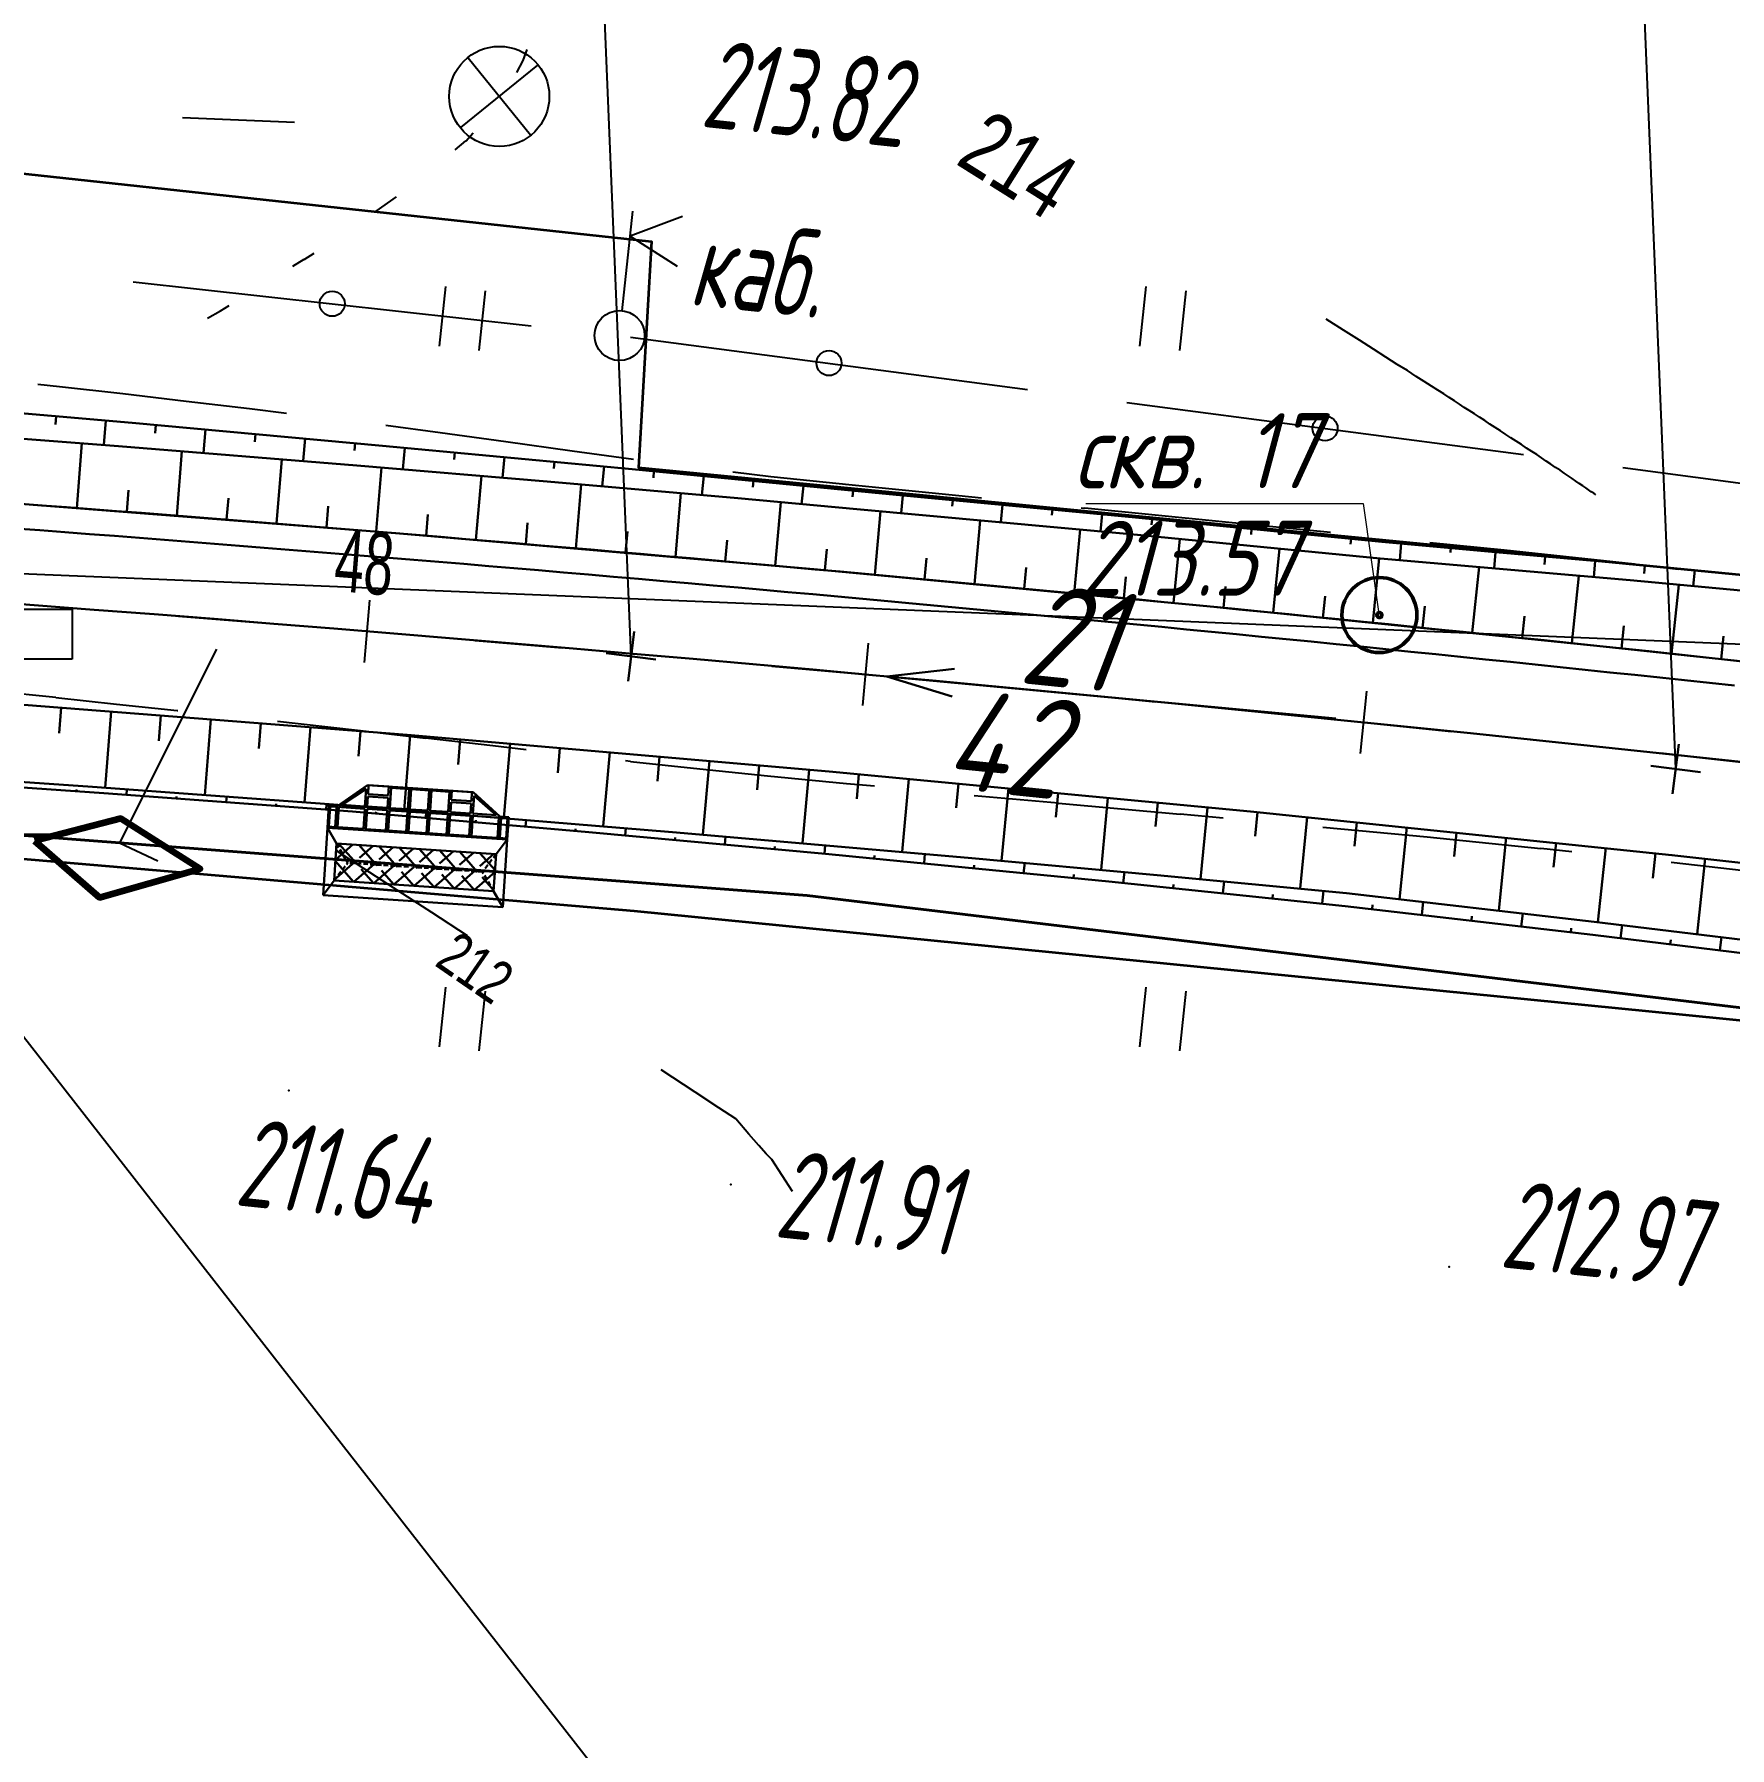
# Model space of a CAD drawing. Header units: millimetres. Extents: x -1799 to 6962, y -1020 to 4121.
# Drawn here: x 2498.2 to 2565.9, y 2140.6 to 2209.1 of the extents above; entities that cross this region are included whole.
import ezdxf
from ezdxf import colors
from ezdxf.entities.mleader import LeaderData, LeaderLine
from ezdxf.math import Vec2, Vec3

# ---------------------------------------------------------------- set-up
doc = ezdxf.new("R2010")
doc.units = ezdxf.units.MM
for name, pattern in [('ACAD_ISO02W100', [15, 12, -3]), ('CONTI', [0]), ('STROT', [1.7, 0.5, -1.2])]:
    doc.linetypes.add(name, pattern=pattern)
for name, color, linetype, lineweight in [('10', 1, 'Continuous', 35), ('геология', 7, 'Continuous', 20), ('КОПИЯ_ОСЬ_13_ОТКОСЫ', 7, 'Continuous', 30), ('ОСЬ_ВЕРХ_ПОКРЫТИЯ_ГРАНИЦЫ_ПОЛОС', 7, 'Continuous', 30), ('ОСЬ_ВЕРХ_ПОКРЫТИЯ_ОСЬ', 1, 'Continuous', 30), ('Отметки', 5, 'Continuous', 30), ('Трубы мет.', 7, 'ACAD_ISO02W100', 30), ('Уклоны ПЧ', 5, 'Continuous', 30)]:
    doc.layers.add(name, color=color, linetype=linetype, lineweight=lineweight)
for name, color, linetype in [('_Ростелеком', 6, 'Continuous'), ('GOR_BDEFAULT', 212, 'CONTI'), ('NAD_MDEFAULT', 7, 'CONTI'), ('PI_OTDEFAULT', 172, 'CONTI'), ('PI_TTDEFAULT', 5, 'CONTI'), ('PLN_O', 7, 'CONTI'), ('SIT_LDEFAULT', 7, 'CONTI'), ('USLZNDEFAULT', 7, 'CONTI'), ('ZAPSKDEFAULT', 7, 'CONTI'), ('КОПИЯ_ОСЬ_ТАНГЕНСЫ', 1, 'Continuous'), ('ОСЬ_ВЕРХ_ПОКРЫТИЯ_ПИКЕТЫ', 1, 'Continuous'), ('ОСЬ_ВЕРХ_ПОКРЫТИЯ_ТАНГЕНСЫ', 1, 'Continuous'), ('разметка', 7, 'Continuous')]:
    doc.layers.add(name, color=color, linetype=linetype)
doc.styles.add('eskd', font='spds.shx', dxfattribs={"width": 1.2, "oblique": 15})
doc.styles.add('SHRFT', font='TXT', dxfattribs={"width": 3.5})
doc.styles.get("Standard").update_dxf_attribs({"font": 'arial.ttf'})
doc.styles.add('STYLE1', font='romand.shx', dxfattribs={"width": 0.9})
doc.styles.add('ГОСТ', font='', dxfattribs={"oblique": 15, "height": 4})
doc.styles.get('ГОСТ').set_extended_font_data('GOST type A')
doc.linetypes.add('кабель_связи_проект.', pattern='A,10,-1,["/",STYLE1,S=3,R=0,X=0,Y=-1.5],-4.1', length=15.1)

# ---------------------------------------------------------------- blocks, each defined once
blk = doc.blocks.new('BL_2011')
at = {"color": 0}
for p, q in [((0, 0), (0, 2.4)), ((1.6, 0), (1.6, 2.4))]:
    blk.add_line(p, q, dxfattribs=at)
blk = doc.blocks.new('BL_4017')
at = {"color": 0}
for p, q in [((0, 1), (0, 5)), ((2, 5), (0, 4)), ((0, 4), (2, 3))]:
    blk.add_line(p, q, dxfattribs=at)
blk.add_circle((0, 0), 1, dxfattribs=at)
blk = doc.blocks.new('BL_7')
at = {"color": 0}
for p, q in [((-1.4, 1.4), (1.4, -1.4)), ((-1.4, -1.4), (1.4, 1.4))]:
    blk.add_line(p, q, dxfattribs=at)
blk.add_circle((0, 0), 2, dxfattribs=at)
blk = doc.blocks.new('*U41')
at = {"color": 0}
for points in [[(-6.600000953674001, 12.256510162353), (9.543488407135, 28.4)], [(-6.600000953674001, 21.222624206543), (0.577374124527, 28.4)], [(9.899998092651, 10.934832000732), (-6.600000953674001, 27.434828186035)], [(9.899998092651, 19.900946044922), (1.400943824649, 28.4)], [(-6.600000953674001, 3.290396118164), (9.900000953674, 19.790396118164)], [(9.899999046326, 1.968714141846), (-6.600000953674001, 18.468717956543)], [(9.899999046326, -6.997399902344), (-6.600000953674001, 9.502600097656)], [(-6.599999046325999, -5.675717926024999), (9.900000953674, 10.824282073975)], [(-6.599999046325999, -14.641831970215), (9.900000953674, 1.858168029785)], [(9.900000953674, -15.963510131836), (-6.599999046325999, 0.536489868164)], [(-6.6, -23.607944107056), (9.899999046326, -7.107942199707001)], [(9.900000953674, -24.929626083374), (-6.599999046325999, -8.429624176025)], [(-6.6, -32.574058151245), (9.899999046326, -16.074056243896)], [(9.899999046326, -33.895738220215), (-6.599999046325999, -17.395738220215)], [(-6.6, -41.54017124176), (9.899999046326, -25.040172195435)], [(9.638147735596, -42.6), (-6.599999046325999, -26.361854171753)], [(0.672033274174, -42.6), (-6.599999046325999, -35.327968215942)], [(1.306286031008, -42.6), (9.899999046326, -34.006286239624)]]:
    blk.add_lwpolyline(points, dxfattribs=at)
blk = doc.blocks.new('Наброска')
at = {"lineweight": 30}
for p, q in [((1.5, 3), (2.006250000034925, 2.662499999976717)), ((3.75, 3), (3.243749999965075, 2.662499999976717)), ((2.006250000034925, 2.662499999976717), (2.131057544145733, 2.579294970491901)), ((2.193461316230241, 2.537692455807701), (2.318268860399257, 2.4544874264393)), ((2.380672632425558, 2.4128849117551), (2.505480176594574, 2.329679882270284)), ((2.567883948679082, 2.288077367586084), (2.625, 2.25)), ((2.68211605126271, 2.288077367586084), (2.625, 2.25)), ((2.869327367516235, 2.4128849117551), (2.744519823405426, 2.329679882270284)), ((3.056538683769759, 2.537692455807701), (2.931731139600743, 2.4544874264393)), ((3.243749999965075, 2.662499999976717), (3.118942455796059, 2.579294970491901)), ((2.625, 2.25), (2.625, 2.099999999976717)), ((2.625, 2.025000000023283), (2.625, 1.875)), ((2.625, 1.800000000046566), (2.625, 1.650000000023283)), ((2.625, 1.574999999953434), (2.625, 1.425000000046566)), ((2.625, 1.349999999976717), (2.625, 1.199999999953434)), ((2.625, 1.125), (2.625, 0.9749999999767169)), ((2.625, 0.9000000000232831), (2.625, 0.75)), ((2.625, 0.6750000000465661), (2.625, 0.5250000000232831)), ((2.625, 0.4499999999534339), (2.625, 0.3000000000465661)), ((2.625, 0.2249999999767169), (2.625, 0.07499999995343387)), ((2.625, -0.2249999999767169), (2.625, -0.375)), ((2.625, -0.4499999999534339), (2.625, -0.5999999999767169)), ((2.625, -0.6750000000465661), (2.625, -0.8249999999534339)), ((2.625, -0.9000000000232831), (2.625, -1.050000000046566)), ((2.625, -1.125), (2.625, -1.275000000023283)), ((2.625, -1.349999999976717), (2.625, -1.5)), ((2.625, -1.574999999953434), (2.625, -1.724999999976717)), ((2.567883948679082, -2.288077367586084), (2.625, -2.25)), ((2.625, -1.800000000046566), (2.625, -1.949999999953434)), ((2.625, -2.025000000023283), (2.625, -2.175000000046566)), ((2.68211605126271, -2.288077367586084), (2.625, -2.25)), ((1.5, -3), (2.006250000034925, -2.662499999976717)), ((2.006250000034925, -2.662499999976717), (2.131057544145733, -2.579294970491901)), ((2.193461316230241, -2.537692455807701), (2.318268860399257, -2.4544874264393)), ((2.380672632425558, -2.4128849117551), (2.505480176594574, -2.329679882270284)), ((2.869327367516235, -2.4128849117551), (2.744519823405426, -2.329679882270284)), ((3.056538683769759, -2.537692455807701), (2.931731139600743, -2.4544874264393)), ((3.243749999965075, -2.662499999976717), (3.118942455796059, -2.579294970491901)), ((3.75, -3), (3.243749999965075, -2.662499999976717))]:
    blk.add_line(p, q, dxfattribs=at)
for points in [[(0, 1.762499999953434), (0.75, 2.699999999953434), (0.75, 3), (1.5, 3), (1.5, -3), (0.75, -3), (0.75, -2.699999999953434), (0, -1.762499999953434)], [(0.7875000000349246, 2.746874999953434), (1.462499999965075, 2.746874999953434), (1.462499999965075, 2.962500000023283), (0.7875000000349246, 2.962500000023283)], [(1.5, 3), (3.75, 3), (3.75, -3), (1.5, -3)], [(0.1200292896828614, 1.800000000046566), (0.7124999999650754, 1.800000000046566), (0.7124999999650754, 2.578125)], [(0.7875000000349246, 2.578125), (0.7875000000349246, 1.800000000046566), (1.462499999965075, 1.800000000046566), (1.462499999965075, 2.671875), (0.7875000000349246, 2.671875), (0.7875000000349246, 2.671875)], [(2.006250000034925, 2.662499999976717), (2.006250000034925, -2.662499999976717), (3.243749999965075, -2.662499999976717), (3.243749999965075, 2.662499999976717)], [(0, 1.724999999976717), (0.2999999999883585, 1.724999999976717), (0.2999999999883585, 1.050000000046566), (0, 1.050000000046566)], [(0.375, 1.724999999976717), (0.7124999999650754, 1.724999999976717), (0.7124999999650754, 1.050000000046566), (0.375, 1.050000000046566)], [(0.7875000000349246, 1.724999999976717), (1.462499999965075, 1.724999999976717), (1.462499999965075, 1.050000000046566), (0.7875000000349246, 1.050000000046566)], [(0.0375000000349246, 0.9749999999767169), (0.7124999999650754, 0.9749999999767169), (0.7124999999650754, 0.375), (0.0375000000349246, 0.375)], [(0.7875000000349246, 0.9749999999767169), (1.462499999965075, 0.9749999999767169), (1.462499999965075, 0.375), (0.7875000000349246, 0.375)], [(0.0375000000349246, 0.3000000000465661), (0.7124999999650754, 0.3000000000465661), (0.7124999999650754, -0.3000000000465661), (0.0375000000349246, -0.3000000000465661)], [(0.7875000000349246, 0.3000000000465661), (1.462499999965075, 0.3000000000465661), (1.462499999965075, -0.3000000000465661), (0.7875000000349246, -0.3000000000465661)], [(0.0375000000349246, -0.375), (0.7124999999650754, -0.375), (0.7124999999650754, -0.9749999999767169), (0.0375000000349246, -0.9749999999767169)], [(0.7875000000349246, -0.375), (1.462499999965075, -0.375), (1.462499999965075, -0.9749999999767169), (0.7875000000349246, -0.9749999999767169)], [(0, -1.724999999976717), (0.2999999999883585, -1.724999999976717), (0.2999999999883585, -1.050000000046566), (0, -1.050000000046566)], [(0.375, -1.724999999976717), (0.7124999999650754, -1.724999999976717), (0.7124999999650754, -1.050000000046566), (0.375, -1.050000000046566)], [(0.7875000000349246, -1.724999999976717), (1.462499999965075, -1.724999999976717), (1.462499999965075, -1.050000000046566), (0.7875000000349246, -1.050000000046566)], [(0.1200292896828614, -1.800000000046566), (0.7124999999650754, -1.800000000046566), (0.7124999999650754, -2.578125)], [(0.7875000000349246, -2.578125), (0.7875000000349246, -1.800000000046566), (1.462499999965075, -1.800000000046566), (1.462499999965075, -2.671875), (0.7875000000349246, -2.671875), (0.7875000000349246, -2.671875)], [(0.7875000000349246, -2.746874999953434), (1.462499999965075, -2.746874999953434), (1.462499999965075, -2.962500000023283), (0.7875000000349246, -2.962500000023283)]]:
    blk.add_lwpolyline(points, close=True, dxfattribs=at)
at = {"lineweight": 30, "xscale": 0.075, "yscale": 0.075, "zscale": 0.075}
blk.add_blockref('*U41', (2.501250000030268, 0.5324999999720603), dxfattribs=at)
blk = doc.blocks.new('BL_13')
at = {"color": 0}
for p, q in [((-2.5, 7), (-2.5, 9)), ((-2.5, 9), (2.5, 9)), ((2.5, 9), (2.5, 7)), ((0, 7), (-2.5, 7)), ((0, 0), (0, 7)), ((2.5, 7), (0, 7)), ((2, 0), (0, 0))]:
    blk.add_line(p, q, dxfattribs=at)
blk = doc.blocks.new('_None')
blk = doc.blocks.new('Крест')
at = {"layer": 'Отметки'}
for points in [[(0, 1), (0, -1)], [(-1, 0), (1, 0)]]:
    blk.add_lwpolyline(points, dxfattribs=at)
blk = doc.blocks.new('Стрелка')
at = {"layer": 'Уклоны ПЧ', "ltscale": 2}
for points in [[(-0.02342005360436872, -0.04794833697465961), (-0.02342005360436872, 17.97170368749525)], [(-0.02342005360436872, -0.04794833697465961), (-0.5784949510263147, 2.621650927669716)], [(-0.02342005360436872, -0.04794833697465961), (0.5316548438175772, 2.621650927669716)]]:
    blk.add_lwpolyline(points, dxfattribs=at)

msp = doc.modelspace()

# ---------------------------------------------------------------- linework, layer by layer
at = {"linetype": 'Continuous'}
msp.add_line((2543.217011313953, 2110.804938835477), (2384.079571950317, 2314.491572717589), dxfattribs=at)
at = {"layer": '10'}
for points in [[(2101.215964376295, 2227.683480735322), (2162.085964376407, 2219.923480734614), (2159.525964376351, 2213.473480735359), (2297.715964376295, 2209.333480734763), (2404.765964376575, 2206.743480734912), (2404.405964376705, 2209.573480734986), (2429.815964376388, 2209.403480735061), (2482.405964376705, 2205.203480734875), (2522.825964376631, 2200.833480734763), (2522.305964376612, 2191.793480734726), (2567.945964376277, 2187.353480735247), (2607.945964376277, 2183.453480734875), (2645.445964376277, 2179.81348073521), (2656.475964376537, 2178.743480734912), (2795.065964376388, 2154.273480735173)], [(2711.605964376426, 2150.083480734763), (2669.275964376351, 2157.013480735396), (2631.085964376407, 2163.273480735173), (2562.695964376277, 2170.053480735433), (2522.135964376686, 2174.06348073521), (2464.055964376612, 2179.003480734688), (2394.925964376258, 2183.3734807348), (2355.125964376444, 2183.173480734614), (2300.975964376537, 2183.773480735173), (2267.925964376258, 2185.6234807348), (2237.395964376463, 2187.773480735173), (2206.525964376351, 2190.163480734837), (2183.505964376332, 2191.983480735135), (2147.735964376314, 2194.533480734949)]]:
    msp.add_lwpolyline(points, dxfattribs=at)
at = {"layer": '_Ростелеком', "ltscale": 0.25}
for points in [[(2504.073486353367, 2205.784614401323), (2508.552739614368, 2205.595431165223)], [(2505.433726821133, 2184.53342747168), (2501.561649789781, 2176.79330818673), (2503.092496443927, 2176.073316247587)]]:
    msp.add_lwpolyline(points, dxfattribs=at)
at = {"layer": '_Ростелеком', "linetype": 'кабель_связи_проект.', "lineweight": 40, "ltscale": 0.25}
msp.add_lwpolyline([(2147.735964376314, 2194.533480734949), (2165.620964376323, 2193.258480735508), (2183.892524459117, 2191.952918643517), (2204.259899181381, 2190.342639668298), (2245.727302920752, 2187.928894931835), (2377.213150545556, 2183.856410272804), (2394.925964376258, 2183.3734807348), (2427.774356473654, 2181.296994788026), (2466.421393385515, 2179.489945887973), (2529.045099162156, 2174.68424828389), (2590.674702712664, 2167.279744137463), (2631.085964376407, 2163.273480735173), (2687.255328848967, 2154.070012844552), (2711.605964395605, 2150.083480731969), (2728.843450850874, 2146.897353469779), (2777.18548696198, 2136.785582946998), (2823.732769019707, 2130.389864466538), (2843.098696965064, 2129.833376689267), (2891.691056727732, 2136.424062533689), (2926.975437407187, 2148.040086050903), (2920.921942522875, 2168.771160892596)], dxfattribs=at)
at = {"layer": '_Ростелеком', "lineweight": 100, "ltscale": 0.25}
msp.add_lwpolyline([(2498.164955565249, 2176.869880888064), (2500.759411868881, 2174.602914887865), (2504.780724778519, 2175.756543429953), (2501.615856096041, 2177.766160005157), (2498.164955565249, 2176.869880888064)], dxfattribs=at)
at = {"layer": 'GOR_BDEFAULT', "color": 212, "flags": 128}
for points, elevation in [([(2560.571700376409, 2190.70921473523), (2560.491700376451, 2190.76921173503), (2560.391700376416, 2190.829216734891), (2560.28170037643, 2190.899216735189), (2560.171700376444, 2190.979210735683), (2560.051700376449, 2191.069214735565), (2559.911700376435, 2191.159211734695), (2559.771700376421, 2191.249215735507), (2559.621700376398, 2191.359215734911), (2559.471700376433, 2191.45921473523), (2559.301700376449, 2191.569214735565), (2559.141700376416, 2191.689217735467), (2558.961700376423, 2191.799218735111), (2558.78170037643, 2191.929215735209), (2558.591700376428, 2192.049218735111), (2558.401700376426, 2192.179215735209), (2558.211700376423, 2192.309212735307), (2558.011700376412, 2192.439217735467), (2557.801700376449, 2192.569214735565), (2557.601700376437, 2192.70921473523), (2557.391700376416, 2192.849213735585), (2557.181700376395, 2192.979210735683), (2556.971700376433, 2193.119217735169), (2556.761700376412, 2193.259217735765), (2556.551700376449, 2193.399216735189), (2556.341700376428, 2193.529213735287), (2556.131700376407, 2193.669213734952), (2555.921700376444, 2193.809212735307), (2555.721700376433, 2193.939217735467), (2555.511700376412, 2194.069214735565), (2555.3117003764, 2194.199212734972), (2555.121700376398, 2194.329216734891), (2554.921700376444, 2194.45921473523), (2554.711700376423, 2194.589211735328), (2554.491700376451, 2194.739212735009), (2554.261700376412, 2194.889214735863), (2554.001700376402, 2195.049218735111), (2553.711700376423, 2195.239212735009), (2553.391700376416, 2195.439217735467), (2553.04170037644, 2195.669213734952), (2552.631700376407, 2195.919213734952), (2552.181700376395, 2196.20921473523), (2551.681700376395, 2196.529213735287), (2551.121700376398, 2196.889214735863), (2550.491700376451, 2197.279213735287), (2549.79170037644, 2197.719216735487)], 214), ([(2515.471700376433, 2173.069214735565), (2514.051700376449, 2174.009217735765), (2512.331700376419, 2175.109215734911), (2510.271700376421, 2176.449212734972), (2510.221700376433, 2176.529213735287)], 212), ([(2528.461700376423, 2162.859215734911), (2527.631700376407, 2164.129212735606), (2527.411700376435, 2164.359215734911), (2527.111700376447, 2164.689217735467), (2526.711700376423, 2165.149216735189), (2526.191700376405, 2165.759217735765), (2525.511700376412, 2166.199212734972), (2524.571700376409, 2166.829216734891), (2523.211700376423, 2167.719216735487)], 212)]:
    msp.add_lwpolyline(points, dxfattribs=dict(at, elevation=elevation))
at = {"layer": 'PI_TTDEFAULT', "color": 5}
for p in [(2508.331700376419, 2166.899216735189, 211.635), (2526.001700376402, 2163.139214735863, 211.914), (2554.711700376423, 2159.849213735585, 212.969)]:
    msp.add_point(p, dxfattribs=at)
at = {"layer": 'PLN_O'}
for p, q in [((2502.111700376447, 2199.219216735487), (2518.011700376412, 2197.45921473523)), ((2521.991700376451, 2197.009217735765), (2537.851700376437, 2194.919213734952)), ((2541.821700376409, 2194.399216735189), (2557.681700376395, 2192.309212735307)), ((2561.651700376426, 2191.789216734854), (2577.511700376412, 2189.699212734972))]:
    msp.add_line(p, q, dxfattribs=at)
for centre in [(2510.0617003764, 2198.339211735328), (2529.921700376444, 2195.969216735487), (2549.751700376402, 2193.359215734911)]:
    msp.add_circle(centre, 0.5, dxfattribs=at)
at = {"layer": 'SIT_LDEFAULT', "color": 7}
for p, q in [((2517.701700376414, 2208.069214735565), (2517.851700376437, 2208.509217735765)), ((2517.441700376405, 2207.589211735328), (2517.701700376414, 2208.069214735565)), ((2514.981700376442, 2204.499215735507), (2515.401700376426, 2204.849213735585)), ((2515.401700376426, 2204.839211735328), (2515.701700376414, 2205.179215735209)), ((2511.821700376409, 2202.039216734854), (2512.631700376407, 2202.619217735169)), ((2508.491700376451, 2199.839211735328), (2508.941700376405, 2200.119217735169)), ((2508.941700376405, 2200.109215734911), (2509.341700376428, 2200.369217735169)), ((2505.071700376409, 2197.759217735765), (2505.601700376437, 2198.059212735307)), ((2505.601700376437, 2198.059212735307), (2505.941700376405, 2198.26921173503)), ((2499.161700376435, 2195.01921173503), (2498.301700376449, 2195.109215734911)), ((2501.691700376405, 2194.739212735009), (2499.161700376435, 2195.01921173503)), ((2504.221700376433, 2194.439217735467), (2501.691700376405, 2194.739212735009)), ((2506.751700376402, 2194.139214735863), (2504.221700376433, 2194.439217735467)), ((2508.231700376442, 2193.95921473523), (2506.751700376402, 2194.139214735863)), ((2514.371700376398, 2193.179215735209), (2512.211700376423, 2193.469216735487)), ((2517.001700376402, 2192.819214735565), (2514.371700376398, 2193.179215735209)), ((2519.651700376426, 2192.449212734972), (2517.001700376402, 2192.819214735565)), ((2522.101700376437, 2192.119217735169), (2519.651700376426, 2192.449212734972)), ((2527.601700376437, 2191.429215735209), (2526.081700376419, 2191.609215734911)), ((2530.841700376428, 2191.089211735328), (2527.601700376437, 2191.429215735209)), ((2535.111700376447, 2190.659211734695), (2530.841700376428, 2191.089211735328)), ((2536.021700376421, 2190.569214735565), (2535.111700376447, 2190.659211734695)), ((2540.141700376416, 2190.159211734695), (2540.001700376402, 2190.169213734952)), ((2545.641700376416, 2189.629212735606), (2540.141700376416, 2190.169213734952)), ((2549.961700376423, 2189.199212734972), (2545.641700376416, 2189.629212735606)), ((2556.911700376435, 2188.489212735009), (2553.931700376395, 2188.789216734854)), ((2562.121700376398, 2187.929215735209), (2556.911700376435, 2188.489212735009)), ((2563.881700376407, 2187.719216735487), (2562.121700376398, 2187.919213734952)), ((2496.601700376437, 2182.859215734911), (2499.021700376421, 2182.609215734911)), ((2499.021700376421, 2182.599213735585), (2501.441700376405, 2182.339211735328)), ((2501.441700376405, 2182.339211735328), (2503.861700376447, 2182.079216734891)), ((2503.861700376447, 2182.079216734891), (2503.891700376416, 2182.079216734891)), ((2507.871700376398, 2181.659211734695), (2508.701700376414, 2181.569214735565)), ((2508.701700376414, 2181.569214735565), (2511.191700376405, 2181.289216734854)), ((2511.191700376405, 2181.289216734854), (2513.79170037644, 2180.979210735683)), ((2513.79170037644, 2180.989212735009), (2516.481700376442, 2180.679215735209)), ((2516.481700376442, 2180.679215735209), (2517.8117003764, 2180.529213735287)), ((2521.78170037643, 2180.079216734891), (2521.991700376451, 2180.059212735307)), ((2521.991700376451, 2180.049218735111), (2524.751700376402, 2179.749215735507)), ((2524.751700376402, 2179.749215735507), (2527.461700376423, 2179.469216735487)), ((2527.461700376423, 2179.469216735487), (2530.621700376398, 2179.169213734952)), ((2530.621700376398, 2179.169213734952), (2531.741700376451, 2179.069214735565)), ((2535.721700376433, 2178.689217735467), (2539.091700376428, 2178.389214735863)), ((2539.091700376428, 2178.379212735606), (2543.961700376423, 2177.939217735467)), ((2543.961700376423, 2177.949212734972), (2545.681700376395, 2177.789216734854)), ((2549.661700376435, 2177.419213734952), (2553.831700376419, 2177.029213735287)), ((2553.831700376419, 2177.029213735287), (2558.371700376398, 2176.569214735565)), ((2558.371700376398, 2176.579216734891), (2559.611700376447, 2176.449212734972)), ((2563.591700376428, 2176.01921173503), (2566.971700376433, 2175.639214735863))]:
    msp.add_line(p, q, dxfattribs=at)
at = {"layer": 'геология', "color": 1, "linetype": 'Continuous'}
for p, q in [((2540.18449324641, 2190.353392126423), (2551.275705024522, 2190.353392126423)), ((2551.275705024522, 2190.353392126423), (2551.897337335404, 2185.942485187587))]:
    msp.add_line(p, q, dxfattribs=at)
at = {"layer": 'геология', "color": 1, "linetype": 'Continuous', "lineweight": 50}
for radius in [1.5, 0.1033866461948492]:
    msp.add_circle((2551.92196956141, 2185.896825725597), radius, dxfattribs=at)
at = {"layer": 'КОПИЯ_ОСЬ_13_ОТКОСЫ'}
for p, q in [((2556.561668345656, 2188.417433137459), (2556.503318982965, 2187.764073566918)), ((2558.553740059413, 2188.239527861041), (2558.524701922559, 2187.914377015469)), ((2560.54581177317, 2188.061622585555), (2560.488008588358, 2187.414378771943)), ((2562.537497992287, 2187.87958720458), (2562.506237059259, 2187.558540219826)), ((2564.528083611231, 2187.68576023673), (2564.466487575535, 2187.053174462554))]:
    msp.add_line(p, q, dxfattribs=at)
for points in [[(2436.740365758867, 2197.917298360181), (2444.383249059649, 2197.629090352369), (2452.02515579793, 2197.314896626783), (2462.035836950274, 2196.557267232251), (2472.042855993242, 2195.752060933423), (2482.059579626055, 2195.122696919751), (2492.073251501055, 2194.445740742994), (2502.072580114336, 2193.580445332837), (2512.067697301836, 2192.66763405354), (2522.059579626055, 2191.734131856275), (2532.046945348711, 2190.753159566236), (2542.037240758867, 2189.81169228108), (2552.022958532305, 2188.822770161939), (2556.561668345656, 2188.417433137459)], [(2434.782052770586, 2196.926713033033), (2443.370065465899, 2196.489029927564), (2451.956247106524, 2196.016724629712), (2461.973947301836, 2195.478531880689), (2471.98902298543, 2194.89274696858), (2481.994638219805, 2194.162888570142), (2491.996713415117, 2193.385499043775), (2501.522409215899, 2192.654038472486), (2511.04468704793, 2191.879365010572), (2518.660287633867, 2191.23454384358), (2526.273813024492, 2190.565079732251), (2531.030893102617, 2190.132020039869), (2541.971505895586, 2189.127335591626), (2551.95630814168, 2188.163117451978), (2561.951242223711, 2187.28596596272), (2571.941842809649, 2186.361313863111), (2581.908517614336, 2185.212052388501), (2591.869699254961, 2184.01545815022), (2601.828317419024, 2182.799119038892), (2611.781076208086, 2181.535492940259)], [(2434.782184617807, 2196.926763523755), (2443.370075242807, 2196.48901938313), (2451.956012742807, 2196.016729344067), (2461.974079149057, 2195.478521336255), (2471.989215867807, 2194.892705906567), (2481.994586961557, 2194.16284750813), (2491.996540086557, 2193.38550375813), (2501.522418992807, 2192.65405844563), (2511.044879930307, 2191.879400242505), (2518.660114305307, 2191.234502781567), (2526.273883836557, 2190.565069187817), (2531.030719774057, 2190.131963719067), (2541.971637742807, 2189.127325047192), (2551.956501024057, 2188.163091648755), (2561.951129930307, 2187.286016453442), (2571.941852586557, 2186.361333836255), (2581.908649461557, 2185.212041844067), (2591.869586961557, 2184.015508640942), (2601.828571336557, 2182.79907797688), (2611.781208055307, 2181.535528172192)], [(2428.936481492807, 2194.36792563313), (2445.686969774057, 2193.594610203442), (2462.430622117807, 2192.687627781567), (2479.166461961557, 2191.647344578442), (2495.894001024057, 2190.473760594067), (2512.611286180307, 2189.166997898755), (2529.317340867807, 2187.726934422192), (2546.011676805307, 2186.153814305005), (2562.693317430307, 2184.447759617505), (2579.360309617807, 2182.608770359692), (2596.012653367807, 2180.63696860188), (2612.648395555307, 2178.532720555005), (2629.266559617807, 2176.295782078442), (2645.866657274057, 2173.926641453442), (2662.447711961557, 2171.425176609692), (2679.007770555307, 2168.79175375813), (2695.546344774057, 2166.026372898755), (2712.062458055307, 2163.129400242505)], [(2499.025766149492, 2193.849167867017), (2498.996225133867, 2193.511994405103)], [(2501.018075719805, 2193.673951192212), (2500.932016149492, 2192.700638814283)], [(2503.010202184649, 2193.496842427564), (2502.98121048543, 2193.172440572095)], [(2505.002145544024, 2193.317856831861), (2504.91773392293, 2192.382798238111)], [(2506.993966833086, 2193.136979146314), (2506.965524450274, 2192.825318379712)], [(2499.861286180307, 2190.175786961255), (2500.058551805307, 2192.76929282063)], [(2503.849567430307, 2189.868535984692), (2504.050739305307, 2192.452520359692)], [(2508.98560501668, 2192.954209370923), (2508.902902379961, 2192.057404561353)], [(2510.977060094805, 2192.769562764478), (2510.949228063555, 2192.470658345533)], [(2512.968637243242, 2192.585419698072), (2512.889962926836, 2191.725403828931)], [(2507.836872117807, 2189.553838719067), (2508.042926805307, 2192.128301609692)], [(2511.824176805307, 2189.231451023755), (2512.033649461557, 2191.797002781567)], [(2514.960275426836, 2192.402314229322), (2514.933725133867, 2192.115677876783)], [(2516.951669469805, 2192.217331929517), (2516.874215856524, 2191.388001485181)], [(2518.942941442461, 2192.03044228108), (2518.916879430742, 2191.754029317212)], [(2520.933969274492, 2191.841675801587), (2520.857980504961, 2191.043854756665)], [(2515.810504930307, 2188.901494969067), (2516.024372117807, 2191.460577000317)], [(2519.795856492807, 2188.564092625317), (2520.014606492807, 2191.117315281567)], [(2522.924875036211, 2191.65103249104), (2522.899301305742, 2191.385117574048)], [(2524.915597692461, 2191.45849709065), (2524.841195836992, 2190.692948384595)], [(2526.906137243242, 2191.264084859205), (2526.881051794024, 2191.008912129712)], [(2528.896493688555, 2191.067780537915), (2528.823617711992, 2190.332947774244)], [(2501.855426805307, 2190.023077000317), (2501.921833055307, 2190.887578953442)], [(2505.843219774057, 2189.71216391438), (2505.911090867807, 2190.573369969067)], [(2523.781208055307, 2188.21899985188), (2524.004352586557, 2190.767217625317)], [(2527.765583055307, 2187.866338719067), (2527.993122117807, 2190.408575047192)], [(2530.886605993242, 2190.869584126783), (2530.862130895586, 2190.62466530354)], [(2532.877389684649, 2190.676728291822), (2532.812143102617, 2189.969758076978)], [(2534.868844762774, 2190.492081685376), (2534.846872106524, 2190.256440205884)], [(2509.830524461557, 2189.393560398755), (2509.899860399057, 2190.25171469563)], [(2513.817340867807, 2189.067510594067), (2513.888141649057, 2189.92261313313)], [(2531.749469774057, 2187.50610922688), (2531.981403367807, 2190.04419516438)], [(2536.86011673543, 2190.305542989087), (2536.794442907305, 2189.608429951978)], [(2538.851205602617, 2190.117127461744), (2538.829110876055, 2189.884781880689)], [(2540.842111364336, 2189.926835103345), (2540.77613236043, 2189.239563985181)], [(2542.832895055742, 2189.734650655103), (2542.810678258867, 2189.505585713697)], [(2517.803180711557, 2188.733770359692), (2517.875446336557, 2189.58667563313)], [(2521.788532274057, 2188.392461765942), (2521.862262742807, 2189.24341391438)], [(2535.732379930307, 2187.138311375317), (2535.969684617807, 2189.68384360188)], [(2539.714801805307, 2186.76294516438), (2539.957965867807, 2189.316045750317)], [(2544.823434606524, 2189.540574117017), (2544.75708939168, 2188.863160176587)], [(2546.813791051836, 2189.344620747876), (2546.791452184649, 2189.118836446119)], [(2548.804025426836, 2189.146775288892), (2548.737314001055, 2188.479203267408)], [(2525.773395555307, 2188.043584812817), (2525.848590867807, 2188.892950047192)], [(2529.757770555307, 2187.687139500317), (2529.834430711557, 2188.534551609692)], [(2543.696247117807, 2186.380010594067), (2543.945270555307, 2188.940557469067)], [(2547.677204149057, 2185.98950766438), (2547.931598680307, 2188.557500828442)], [(2550.794015661211, 2188.947052998853), (2550.771554723711, 2188.724549336744)], [(2552.785959020586, 2188.769227071119), (2552.738595739336, 2188.09619240315)], [(2554.780954137774, 2188.627915425611), (2554.764962926836, 2188.403580708814)], [(2556.561668345656, 2188.417433137459), (2562.021137911428, 2187.92986613178), (2572.048471227617, 2186.953486317222), (2581.999913872432, 2185.983220659581), (2588.469826273018, 2185.259224066896)], [(2533.741168992807, 2187.323125828442), (2533.819293992807, 2188.169073094067)], [(2537.723590867807, 2186.951543797192), (2537.803668992807, 2187.80005453938)], [(2551.657184617807, 2185.591436375317), (2551.917438524057, 2188.166997898755)], [(2555.636676805307, 2185.18579672688), (2555.908161180307, 2187.82202719563)], [(2541.705524461557, 2186.572393406567), (2541.787555711557, 2187.423345555005)], [(2545.686969774057, 2186.185674656567), (2545.770465867807, 2187.039190281567)], [(2559.615192430307, 2184.772588719067), (2559.897907274057, 2187.470098484692)], [(2563.593219774057, 2184.35181235188), (2563.887653367807, 2187.110479344067)], [(2428.599059883893, 2186.375069268433), (2445.507751290143, 2185.593575127808), (2462.409118477643, 2184.675606377808), (2479.302673165143, 2183.621163018433), (2496.186950508893, 2182.430367119995), (2513.061462227643, 2181.103218682495), (2529.924255196393, 2179.639839776245), (2546.775329415143, 2178.040352471558), (2563.612243477643, 2176.304878838745), (2580.434997383893, 2174.433418877808), (2597.242126290143, 2172.42621672937), (2614.032165352643, 2170.283394463745), (2630.804626290143, 2168.004952080933), (2647.558044258893, 2165.59125579187), (2664.291442696393, 2163.042183526245), (2681.003845040143, 2160.358223565308), (2697.693786446393, 2157.539253838745), (2714.360290352643, 2154.585762627808)], [(2549.667438524057, 2185.791387547192), (2549.752887742807, 2186.647344578442)], [(2553.647418992807, 2185.389532078442), (2553.734821336557, 2186.247930515942)], [(2557.626422899057, 2184.980108250317), (2557.717243211557, 2185.858770359692)], [(2561.604450242807, 2184.563116062817), (2561.699665086557, 2185.46216391438)], [(2565.581989305307, 2184.138677586255), (2565.680622117807, 2185.058111180005)], [(2439.407954942124, 2182.157931660687), (2441.240173165143, 2182.097359307495), (2451.197204415143, 2181.720894463745), (2461.158141915143, 2181.372627862183), (2471.117614571393, 2180.97699797937), (2481.063903633893, 2180.354683526245), (2491.007263008893, 2179.685127862183), (2500.476501290143, 2179.029976494995), (2509.942809883893, 2178.331856377808), (2511.835876290143, 2178.185860284058), (2523.662048165143, 2177.224678643433), (2535.482848946393, 2176.198555596558), (2543.045348946393, 2175.504219659058), (2550.605407540143, 2174.78412688562), (2560.506286446393, 2173.63666594812), (2570.402282540143, 2172.442207940308), (2580.286559883893, 2171.166329034058), (2590.164977852643, 2169.843575127808), (2599.578552071393, 2168.638008721558), (2600.275102240334, 2168.545580064331)], [(2439.407956248711, 2182.157971182291), (2441.240364261883, 2182.097394370859), (2451.197395511883, 2181.720853233163), (2461.158271976727, 2181.372605705087), (2471.117408939617, 2180.977015876596), (2481.06397266032, 2180.354718589609), (2491.007484623211, 2179.685172462289), (2500.476722904461, 2179.03000965101), (2509.942909427898, 2178.331910514657), (2511.835701175945, 2178.185853385751), (2523.662056156414, 2177.224667930429), (2535.482979007977, 2176.19856395704), (2543.04526538493, 2175.50422801954), (2550.605171390789, 2174.784175300424), (2560.506385990398, 2173.636712455575), (2570.402076908367, 2172.442214393442), (2580.286720463055, 2171.16637935621), (2590.165199466961, 2169.84358348829), (2599.578376957195, 2168.637967490976), (2600.275094273538, 2168.545519970742)], [(2499.228942696393, 2182.201241143433), (2499.150817696393, 2181.175850518433)], [(2439.378531380362, 2181.912888538477), (2441.227638431805, 2181.837701225107), (2451.179573246258, 2181.385325813119), (2461.143104740398, 2181.107547187631), (2471.105232425945, 2180.782397651498), (2481.050087162273, 2180.149188422983), (2490.991859623211, 2179.468736076181), (2500.93360156657, 2178.781705283945), (2510.872017093914, 2178.047446632211), (2520.326942631023, 2177.221536063974), (2529.778053470867, 2176.352755927865), (2531.667640873211, 2176.172721290414), (2541.112434574383, 2175.241176032846), (2550.552925297039, 2174.266806983774), (2560.450508304852, 2173.108662986581), (2570.342476078289, 2171.903500938241), (2580.224739261883, 2170.629445457284), (2590.100837894695, 2169.308442497079), (2601.364479252117, 2167.635026359384), (2608.836499205043, 2166.484134743375)], [(2501.223083321393, 2182.048653252808), (2500.987731758893, 2178.993477471558)], [(2503.217223946393, 2181.894112237183), (2503.137634102643, 2180.875801690308)], [(2505.210876290143, 2181.73774016687), (2504.971618477643, 2178.703926690308)], [(2507.204528633893, 2181.579414971558), (2507.123962227643, 2180.568184502808)], [(2509.198180977643, 2181.419136651245), (2508.954528633893, 2178.406807549683)], [(2511.191833321393, 2181.257027276245), (2511.109313790143, 2180.252998955933)], [(2513.184997383893, 2181.092964776245), (2512.936950508893, 2178.09906829187)], [(2515.178161446393, 2180.927071221558), (2515.094665352643, 2179.92914641687)], [(2517.170837227643, 2180.75922454187), (2516.918884102643, 2177.78070891687)], [(2519.164001290143, 2180.589546807495), (2519.078552071393, 2179.596748955933)], [(2521.156188790143, 2180.41791594812), (2520.899841133893, 2177.45502532312)], [(2523.148864571393, 2180.244331963745), (2523.062438790143, 2179.25678313562)], [(2525.141052071393, 2180.068916924683), (2524.880309883893, 2177.121895440308)], [(2527.133239571393, 2179.89154876062), (2527.045348946393, 2178.909371026245)], [(2529.125427071393, 2179.71234954187), (2528.860290352643, 2176.781563409058)], [(2531.117126290143, 2179.53119719812), (2531.027770821393, 2178.554390557495)], [(2499.84507007243, 2178.859242820566), (2499.850166507977, 2178.930951499765)], [(2501.840004154461, 2178.716708564584), (2501.855415531414, 2178.931022071664)], [(2533.108825508893, 2179.348213799683), (2532.839294258893, 2176.433663018433)], [(2535.100036446393, 2179.163277276245), (2535.009216133893, 2178.19184172937)], [(2537.091247383893, 2178.976387627808), (2536.817809883893, 2176.077828057495)], [(2539.082458321393, 2178.787666924683), (2538.990173165143, 2177.821602471558)], [(2503.834785648602, 2178.572270774667), (2503.839973636883, 2178.643704795663)], [(2505.829414554852, 2178.425931358163), (2505.845161625164, 2178.639403724496)], [(2507.823921390789, 2178.277690315073), (2507.829231449383, 2178.348842048471)], [(2509.818275638836, 2178.127547645395), (2509.834388920086, 2178.340157890146)], [(2541.073180977643, 2178.596993096558), (2540.795837227643, 2175.713448174683)], [(2543.063903633893, 2178.404488213745), (2542.970641915143, 2177.443428643433)], [(2545.054626290143, 2178.210030205933), (2544.772888008893, 2175.341988213745)], [(2511.811897465008, 2177.967278861825), (2511.817939945477, 2178.038092994516)], [(2513.80454272868, 2177.795905494516), (2513.824684330242, 2178.028771781747)], [(2515.797004886883, 2177.622628593271), (2515.803810306805, 2177.700242423837)], [(2517.789314457195, 2177.447446250741), (2517.812385746258, 2177.708268546884)], [(2521.77344531657, 2177.091370963876), (2521.799537845867, 2177.380380058114)], [(2547.044860665143, 2178.01361907312), (2546.950134102643, 2177.057808526245)], [(2549.035095040143, 2177.815498955933), (2548.749450508893, 2174.96332610437)], [(2551.024841133893, 2177.615303643433), (2550.928649727643, 2176.664742119995)], [(2553.014587227643, 2177.413277276245), (2552.722106758893, 2174.54291594812)], [(2519.781471439617, 2177.270360374277), (2519.789253422039, 2177.357293510263)], [(2523.765236088055, 2176.910476112192), (2523.774055668133, 2177.006804847543)], [(2525.756874271648, 2176.72767963392), (2525.786171146648, 2177.04510440809)], [(2529.73960132243, 2176.356377982919), (2529.772194095867, 2176.702447318857)], [(2555.004333321393, 2177.209297784058), (2554.905700508893, 2176.252632744995)], [(2556.993591133893, 2177.003487237183), (2556.690368477643, 2174.084663994995)], [(2558.982848946393, 2176.795723565308), (2558.880798165143, 2175.822945244995)], [(2527.748329349773, 2176.542979621713), (2527.758186527508, 2176.648778343027)], [(2531.730659672039, 2176.166650199716), (2531.741768070477, 2176.281983756845)], [(2533.721321293133, 2175.97384395582), (2533.758186527508, 2176.35235919935)], [(2537.70215625407, 2175.582524680917), (2537.742958256023, 2175.99377956373)], [(2560.971618477643, 2176.586128838745), (2560.657653633893, 2173.618843682495)], [(2562.960388008893, 2176.374580987183), (2562.854919258893, 2175.385567315308)], [(2564.949157540143, 2176.161202080933), (2564.623962227643, 2173.14545501062)], [(2535.711830326336, 2175.779136085336), (2535.724250980633, 2175.905295753305)], [(2539.692268558758, 2175.384011649911), (2539.706001468914, 2175.521083259408)], [(2541.682197757977, 2175.183596992319), (2541.727089115398, 2175.627124213998)], [(2543.671943851727, 2174.981280708139), (2543.687050052898, 2175.129107856576)], [(2545.66147632243, 2174.777060890024), (2545.710609623211, 2175.253325843637)], [(2547.650856205242, 2174.57094135267), (2547.667366215008, 2174.729680442636)], [(2549.63999194743, 2174.36292018873), (2549.693519779461, 2174.872382545297)], [(2551.62793750407, 2174.143321418588), (2551.64746875407, 2174.312957191293)], [(2553.614723392742, 2173.91363086683), (2553.675056644695, 2174.433501624887)], [(2557.587593265789, 2173.448562049692), (2557.649452396648, 2173.972701453989)], [(2555.601265140789, 2173.682044410531), (2555.621528812664, 2173.855315589731)], [(2559.573677250164, 2173.213187599008), (2559.594459720867, 2173.387881660287)], [(2561.559547611492, 2172.975919151132), (2561.622932621258, 2173.504321479623)], [(2563.545204349773, 2172.736754798715), (2563.566505619305, 2172.912869834726)], [(2565.53061694743, 2172.495698356454), (2565.59555835368, 2173.02836360914)]]:
    msp.add_lwpolyline(points, dxfattribs=at)
at = {"layer": 'КОПИЯ_ОСЬ_ТАНГЕНСЫ'}
msp.add_line((2119.941700375852, 2203.019214735751), (2580.079850085438, 2184.177011251834), dxfattribs=at)
at = {"layer": 'ОСЬ_ВЕРХ_ПОКРЫТИЯ_ГРАНИЦЫ_ПОЛОС', "linetype": 'Continuous'}
for points in [[(2497.449372734418, 2190.358361975675), (2498.447406707428, 2190.283364045818), (2499.445404891865, 2190.207891370555), (2500.443367061913, 2190.131943968509), (2501.441292991842, 2190.055521855516), (2502.43918245569, 2189.978625051131), (2503.437035227756, 2189.901253571187), (2504.434851082255, 2189.82340743338), (2505.432629793397, 2189.745086654474), (2506.430371135337, 2189.666291252163), (2507.428074882346, 2189.587021246937), (2508.425740808752, 2189.507276653697), (2509.423368688682, 2189.427057491069), (2510.420958296318, 2189.346363780473), (2511.41850940625, 2189.265195534949), (2512.416021792431, 2189.183552774985), (2513.413495229304, 2189.101435521071), (2514.410929491054, 2189.01884378997), (2515.408324352096, 2188.935777599377), (2516.405679586673, 2188.852236969781), (2517.402994969141, 2188.76822191981), (2518.400270273831, 2188.683732468088), (2519.397505275041, 2188.598768632312), (2520.394699747072, 2188.513330436696), (2521.391853464369, 2188.427417896141), (2522.38896620129, 2188.341031029274), (2523.386037732251, 2188.254169857514), (2524.383067831523, 2188.166834402283), (2525.380056273521, 2188.079024681275), (2526.37700283278, 2187.990740712185), (2527.373907283423, 2187.901982519229), (2528.370769400188, 2187.812750121032), (2529.367588957373, 2187.723043537152), (2530.364365729396, 2187.632862788078), (2531.36109949073, 2187.542207896163), (2532.357790015851, 2187.451078877238), (2533.354437079144, 2187.359475755517), (2534.351040455231, 2187.267398552422), (2535.347599918556, 2187.174847284717), (2536.344115243506, 2187.081821978477), (2537.340586204673, 2186.98832265233), (2538.337012576647, 2186.894349324902), (2539.333394133873, 2186.799902019476), (2540.329730650885, 2186.704980761197), (2541.326021902272, 2186.609585566831), (2542.322267662539, 2186.513716459659), (2543.318467706276, 2186.417373458308), (2544.314621808162, 2186.320556590718), (2545.310729742641, 2186.223265873653), (2546.306791284422, 2186.125501329464), (2547.302806208036, 2186.027262984228), (2548.298774288191, 2185.928550859367), (2549.294695299448, 2185.829364972574), (2550.290569016486, 2185.729705348064), (2551.286395213954, 2185.629572011915), (2552.282173666443, 2185.528964983684), (2553.277904148717, 2185.427884285723), (2554.273586435544, 2185.326329943177), (2555.269220301454, 2185.224301978399), (2556.264805521214, 2185.121800411877), (2557.26034186956, 2185.018825272483), (2558.255829121257, 2184.915376574186), (2559.251267050984, 2184.811454350513), (2560.246655433477, 2184.70705861823), (2561.241994043618, 2184.602189406206), (2562.237282656055, 2184.496846733068), (2563.232521045613, 2184.391030625825), (2564.227708987115, 2184.284741105897), (2565.222846255414, 2184.177978201223), (2566.217932625159, 2184.070741932293)], [(2566.110550732157, 2183.076524082956), (2565.115937312114, 2183.183709384327), (2564.121273017847, 2183.290421546822), (2563.126558074417, 2183.396660548088), (2562.131792706912, 2183.502426362981), (2561.136977140335, 2183.607718968217), (2560.14211159992, 2183.712538339582), (2559.147196310785, 2183.81688445193), (2558.152231497932, 2183.920757285704), (2557.157217386595, 2184.024156812963), (2556.162154201922, 2184.127083012288), (2555.16704216906, 2184.229535859463), (2554.171881513126, 2184.331515332137), (2553.176672459414, 2184.433021407959), (2552.181415232955, 2184.534054063645), (2551.186110059187, 2184.634613274981), (2550.190757163111, 2184.734699020547), (2549.195356770108, 2184.834311276128), (2548.199909105295, 2184.933450021234), (2547.204414394111, 2185.032115231653), (2546.208872861587, 2185.130306886894), (2545.213284733132, 2185.228024964606), (2544.217650233952, 2185.325269440574), (2543.221969589367, 2185.422040292447), (2542.226243024672, 2185.518337502529), (2541.230470765217, 2185.614161043813), (2540.234653036323, 2185.709510898602), (2539.238790063284, 2185.804387043615), (2538.242882071479, 2185.898789458362), (2537.246929286202, 2185.99271812049), (2536.250931932862, 2186.086173009512), (2535.25489023678, 2186.179154103075), (2534.258804423482, 2186.271661379759), (2533.262674718231, 2186.363694823732), (2532.266501346408, 2186.455254406122), (2531.270284533539, 2186.546340111096), (2530.274024505003, 2186.63695192003), (2529.277721486209, 2186.727089805913), (2528.281375702625, 2186.816753751983), (2527.284987379631, 2186.905943740544), (2526.288556742724, 2186.994659748313), (2525.292084017545, 2187.082901755733), (2524.295569429329, 2187.170669742313), (2523.299013203718, 2187.257963689429), (2522.302415566091, 2187.344783575659), (2521.305776742063, 2187.431129384239), (2520.3090969571, 2187.517001091887), (2519.312376436728, 2187.602398681839), (2518.315615406589, 2187.687322133605), (2517.318814092063, 2187.77177142856), (2516.321972718821, 2187.855746548076), (2515.325091512388, 2187.939247471665), (2514.328170698349, 2188.022274182563), (2513.331210502287, 2188.104826657486), (2512.334211149757, 2188.186904884328), (2511.337172866401, 2188.268508840737), (2510.340095877889, 2188.349638504361), (2509.342980409603, 2188.430293866818), (2508.345826687446, 2188.5104749011), (2507.348634936885, 2188.590181592305), (2506.351405383708, 2188.669413924602), (2505.354138253353, 2188.748171873775), (2504.356833771724, 2188.82645542865), (2503.35949216426, 2188.904264566873), (2502.362113656805, 2188.981599274476), (2501.364698475032, 2189.058459531901), (2500.367246844495, 2189.134845322383), (2499.369758991039, 2189.210756627296), (2498.372235140336, 2189.286193429877), (2497.374675518085, 2189.361155713362)]]:
    msp.add_lwpolyline(points, dxfattribs=at)
at = {"layer": 'ОСЬ_ВЕРХ_ПОКРЫТИЯ_ОСЬ'}
msp.add_lwpolyline([(2426.207351945495, 2190.477938314353, -0.036617846919), (2731.386984335937, 2155.496033399751)], format="xyb", dxfattribs=at)
at = {"layer": 'ОСЬ_ВЕРХ_ПОКРЫТИЯ_ПИКЕТЫ'}
for p, q in [((2511.35903580153, 2184.002563808498), (2511.562814963321, 2186.49424477612)), ((2511.35903580153, 2184.002563808498), (2511.562814963321, 2186.49424477612)), ((2531.272558916806, 2182.27846156006), (2531.500058773041, 2184.76808880308)), ((2551.168759157978, 2180.364787768026), (2551.419959074216, 2182.852135472384))]:
    msp.add_line(p, q, dxfattribs=at)
at = {"layer": 'ОСЬ_ВЕРХ_ПОКРЫТИЯ_ТАНГЕНСЫ'}
msp.add_line((2119.941700375852, 2203.019214735751), (2580.079850085438, 2184.177011251834), dxfattribs=at)
at = {"layer": 'разметка', "linetype": 'STROT', "lineweight": 30, "ltscale": 7}
msp.add_lwpolyline([(2295.126399920797, 2195.845574040351), (2426.20735194989, 2190.477938314353, -0.03661784691979356), (2731.386984335821, 2155.496033398819, 0.03315993183262787), (2816.77431546918, 2142.924740151887, 0.07299314158265033), (2903.535571704017, 2150.905664543075, 0.0208555111745606), (2952.525832701949, 2165.720669882757, -0.02082482559198729), (3001.516093699911, 2180.535675218714, -0.01435564632850414), (3018.36542483097, 2184.104927326937, -0.03749879800817032), (3107.987691925935, 2191.292633513373), (3173.185842721296, 2193.251660703135, 0.06253206427835101), (3222.727246885925, 2198.890219756787, 0.1166163031610069), (3262.841511575543, 2221.445657927928, 0.0625546909724315), (3293.399657548909, 2260.845453227324, -0.01240678721047258), (3323.524116140305, 2305.660466044595, -0.01289234453343849), (3339.170638600228, 2326.149867380423, -0.0008173444225795665), (3360.086087301295, 2351.045616718394, 0.01157994022244065), (3380.45253558583, 2376.375383199577, 0.05392048293527532), (3395.924318417741, 2404.681474589196, 0.05392048293527532)], format="xyb", dxfattribs=at)

# ---------------------------------------------------------------- block references
at = {"layer": '_Ростелеком'}
msp.add_blockref('BL_13', (2497.163623363662, 2177.130809533794), dxfattribs=at)
at = {"layer": 'USLZNDEFAULT', "color": 7, "rotation": 354.0000000000001}
for name, p in [('BL_7', (2516.741700376451, 2206.629212735606)), ('BL_4017', (2521.551700376449, 2197.069214735565))]:
    msp.add_blockref(name, p, dxfattribs=at)
at = {"layer": 'ZAPSKDEFAULT', "color": 7, "rotation": 354.0000000000001}
for p in [(2514.351700376437, 2196.639214735863), (2542.351700376437, 2196.639214735863), (2514.351700376437, 2168.639214735863), (2542.351700376437, 2168.639214735863)]:
    msp.add_blockref('BL_2011', p, dxfattribs=at)
at = {"layer": 'Отметки', "rotation": 352.832945246166}
for p in [(2522.012358244547, 2184.251810531517), (2563.768870060341, 2179.745000583504)]:
    msp.add_blockref('Крест', p, dxfattribs=at)
at = {"layer": 'Трубы мет.', "color": 1, "lineweight": 40, "xscale": 1.199999999999999, "yscale": 1.199999999999999, "zscale": 1.199999999999999, "rotation": 266.2004928504871}
msp.add_blockref('Наброска', (2513.585331587276, 2178.956015821), dxfattribs=at)
at = {"layer": 'Уклоны ПЧ', "rotation": 264.6378696644786}
msp.add_blockref('Стрелка', (2532.280184870915, 2183.413877286402), dxfattribs=at)

# ---------------------------------------------------------------- texts
at = {"layer": 'GOR_BDEFAULT', "color": 212, "style": 'SHRFT', "width": 0.75}
for s, height, rotation, p in [('214', 2.625, 327.86321, (2534.930925376431, 2203.961800734897, 214)), ('212', 1.722262, 325.365844, (2514.111161376417, 2171.917496735615, 212))]:
    msp.add_text(s, height=height, rotation=rotation, dxfattribs=at).set_placement(p)
at = {"layer": 'NAD_MDEFAULT', "color": 7, "style": 'eskd', "oblique": 10, "width": 0.8}
msp.add_text('каб.', height=3.5, rotation=354.0000000000001, dxfattribs=at).set_placement((2524.29389037641, 2198.308813735296))
at = {"layer": 'PI_OTDEFAULT', "color": 172, "style": 'eskd', "oblique": 10, "width": 0.8}
for s, p in [('213.82', (2524.751765376432, 2205.427343734925)), ('211.64', (2506.129971376455, 2162.315568735276)), ('211.91', (2527.706734376387, 2161.046977735509)), ('212.97', (2556.701700376414, 2159.839211735328))]:
    msp.add_text(s, height=3.5, rotation=354.0000000000001, dxfattribs=at).set_placement(p)
at = {"layer": 'геология', "color": 1, "style": 'ГОСТ', "oblique": 15}
for s, p in [('скв. 17', (2539.691316982653, 2190.953732927715)), ('213.57', (2539.969335420881, 2186.660791546491))]:
    msp.add_text(s, height=3, rotation=0.1, dxfattribs=at).set_placement(p)
at = {"layer": 'ОСЬ_ВЕРХ_ПОКРЫТИЯ_ПИКЕТЫ', "width": 0.6}
msp.add_text('48', height=2.5, rotation=355.324538440111, dxfattribs=at).set_placement((2510.088184297851, 2186.865680371796))
at = {"layer": 'Уклоны ПЧ', "style": 'ГОСТ', "oblique": 15}
for s, p in [('21', (2537.453195075397, 2183.193571561401)), ('42', (2534.416257816056, 2178.992148004857))]:
    msp.add_text(s, height=4, rotation=354.139337, dxfattribs=at).set_placement(p)

# ---------------------------------------------------------------- leaders
at = {"layer": 'Отметки', "ltscale": 0.2}
ml = msp.add_multileader_mtext('Standard', dxfattribs=at)
ml.set_content('214,33', color=256, style='ГОСТ')
ml.set_leader_properties()
ml.set_arrow_properties(name='NONE')
ml.build(insert=Vec2(0, 0))
ml.multileader.update_dxf_attribs({"text_left_attachment_type": 6, "text_right_attachment_type": 6, "dogleg_length": 0.36, "arrow_head_size": 2})
ctx = ml.context
ctx.base_point, ctx.arrow_head_size, ctx.landing_gap_size, ctx.plane_origin, ctx.plane_x_axis, ctx.plane_y_axis = Vec3(2499.042094452264, 2251.538292352127), 2, 0, Vec3(2525.916869471819, 2150.742826062639), Vec3(0.9981928234647421, -0.06009232216752931), Vec3(0.06009232216752931, 0.9981928234647421)
ctx.left_attachment, ctx.right_attachment, ctx.text_align_type = 6, 6, 2
notes = []
notes.append((ctx, [(1, (1, 1, 0), (2519.294368383513, 2250.319082855632), (-0.9981928234647421, 0.06009232216752926), 0.3600000000000007, [(0, [(2522.012358244547, 2184.251810531517)], 0, [])])]))
ctx.mtext.insert, ctx.mtext.text_direction, ctx.mtext.rotation, ctx.mtext.alignment, ctx.mtext.line_spacing_style, ctx.mtext.flow_direction = Vec3(2519.211443649032, 2254.932403079619), Vec3(0.9981928234647421, -0.06009232216752931), 6.223056759679619, 3, 2, 5
ml = msp.add_multileader_mtext('Standard', dxfattribs=at)
ml.set_content('215,21', color=256, style='ГОСТ')
ml.set_leader_properties()
ml.set_arrow_properties(name='NONE')
ml.build(insert=Vec2(0, 0))
ml.multileader.update_dxf_attribs({"text_left_attachment_type": 6, "text_right_attachment_type": 6, "dogleg_length": 0.36, "arrow_head_size": 2})
ctx = ml.context
ctx.base_point, ctx.arrow_head_size, ctx.landing_gap_size, ctx.plane_origin, ctx.plane_x_axis, ctx.plane_y_axis = Vec3(2542.319661999053, 2246.939913151288), 2, 0, Vec3(2567.673381287614, 2146.236016114627), Vec3(0.9981928234647421, -0.06009232216752931), Vec3(0.06009232216752931, 0.9981928234647421)
ctx.left_attachment, ctx.right_attachment, ctx.text_align_type = 6, 6, 2
notes.append((ctx, [(1, (1, 1, 0), (2561.050880199307, 2245.812272907619), (-0.9981928234647421, 0.06009232216752926), 0.3600000000000007, [(0, [(2563.768870060341, 2179.745000583504)], 0, [])])]))
ctx.mtext.insert, ctx.mtext.text_direction, ctx.mtext.rotation, ctx.mtext.alignment, ctx.mtext.line_spacing_style, ctx.mtext.flow_direction = Vec3(2560.967955464826, 2250.425593131607), Vec3(0.9981928234647421, -0.06009232216752931), 6.223056759679619, 3, 2, 5
for ctx, leaders in notes:
    for number, flags, end, landing, length, lines in leaders:
        leader = LeaderData()
        leader.index, (leader.has_last_leader_line, leader.has_dogleg_vector, leader.attachment_direction) = number, flags
        leader.last_leader_point, leader.dogleg_vector, leader.dogleg_length = Vec3(end), Vec3(landing), length
        for number, points, colour, breaks in lines:
            line = LeaderLine()
            line.index, line.vertices, line.color, line.breaks = number, Vec3.list(points), colors.encode_raw_color(colour), breaks
            leader.lines.append(line)
        ctx.leaders.append(leader)

doc.saveas('drawing.dxf')
